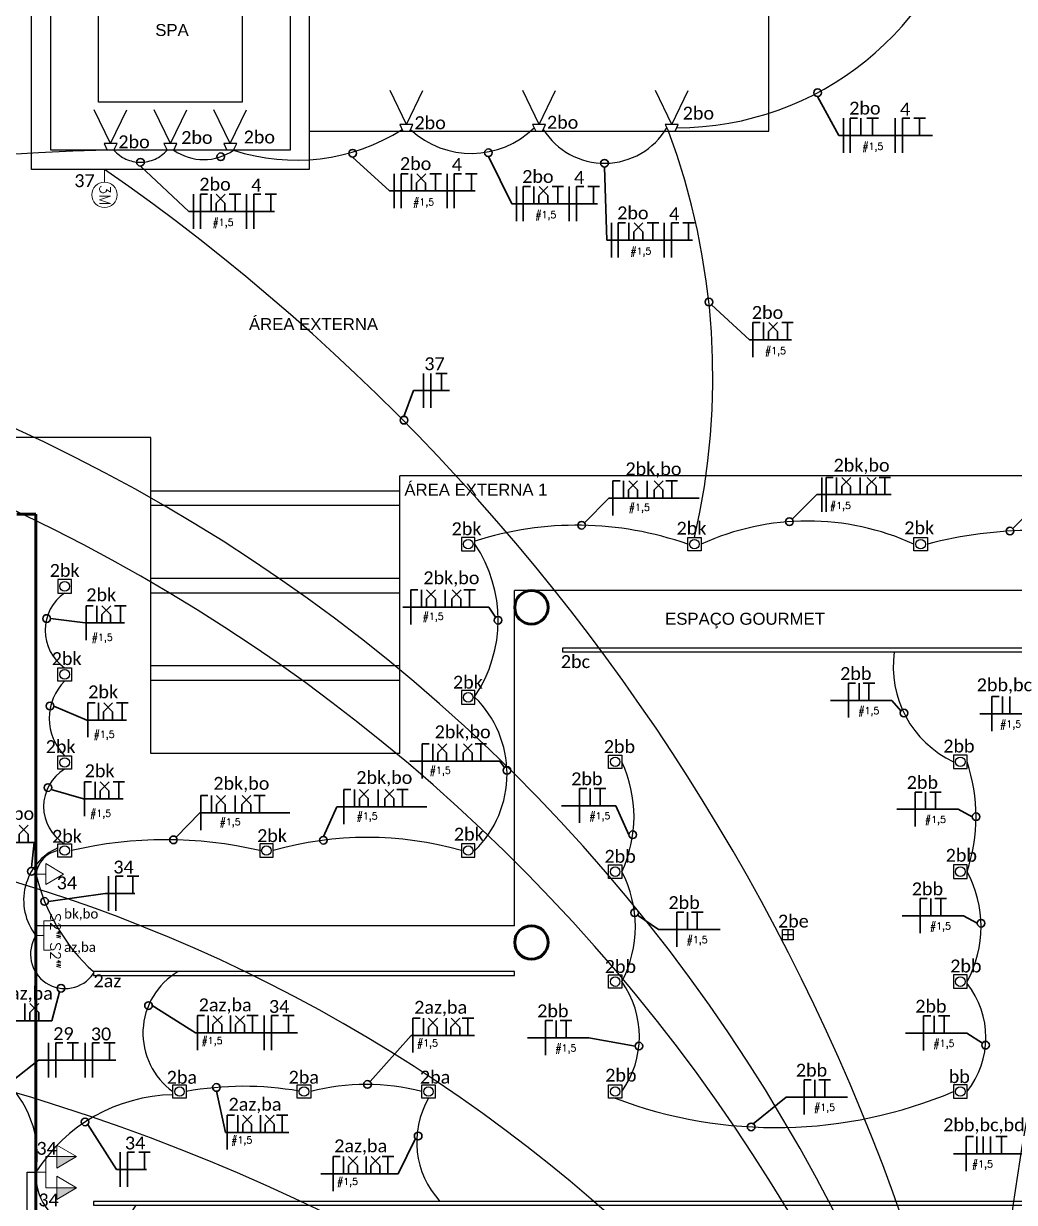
# Model space of a CAD drawing. Header units: millimetres. Extents: x 2775 to 3964, y 1473 to 2314.
# Drawn here: x 2927.7 to 2981.6, y 2154.1 to 2218.2 of the extents above; entities that cross this region are included whole.
import ezdxf

# ---------------------------------------------------------------- set-up
doc = ezdxf.new("R2010")
doc.units = ezdxf.units.MM
for name, pattern in [('ACAD_ISO02W100', [15, 12, -3]), ('ACAD_ISO04W100', [30, 24, -3, 0, -3]), ('CONTINUO', [0]), ('DASHDOT2', [0.5, 0.25, -0.125, 0, -0.125]), ('DASHEDX2', [38.1, 25.4, -12.7])]:
    doc.linetypes.add(name, pattern=pattern)
for name, color, linetype in [('01', 254, 'Continuous'), ('02', 7, 'Continuous'), ('04', 4, 'Continuous')]:
    doc.layers.add(name, color=color, linetype=linetype)
for name, color, linetype, lineweight in [('06', 252, 'Continuous', 60), ('EJEL05130C', 130, 'Continuous', 30), ('EJEL0550C', 50, 'Continuous', 35), ('EJEL0580C', 80, 'Continuous', 9), ('EJEL25170C', 170, 'Continuous', 25), ('EJEL25170T', 170, 'ACAD_ISO02W100', 25), ('EJEL25170TP', 10, 'ACAD_ISO04W100', 25), ('Textos Iluminação', 111, 'DASHDOT2', 50)]:
    doc.layers.add(name, color=color, linetype=linetype, lineweight=lineweight)
doc.styles.add('CALIBRI - MUTABILE 25', font='calibri.ttf', dxfattribs={"height": 25})
doc.styles.add('ROMANS', font='romans', dxfattribs={"height": 0.2})
doc.styles.add('SR60', font='simplex', dxfattribs={"height": 0.15})
doc.styles.add('SR80', font='SIMPLEX', dxfattribs={"height": 0.1})
doc.styles.get("Standard").update_dxf_attribs({"font": 'arial.ttf'})

# ---------------------------------------------------------------- blocks, each defined once
blk = doc.blocks.new('A$C48824C57')
at = {"layer": 'EJEL0580C'}
h = blk.add_hatch(color=256, dxfattribs=at)
h.dxf.hatch_style = 1
h.paths.add_polyline_path([(30.2, 22.6), (30.2, 5.7), (58.9, 22.6)])
h = blk.add_hatch(color=256, dxfattribs=at)
h.dxf.hatch_style = 1
h.paths.add_polyline_path([(30.2, -22.6), (30.2, -39.5), (58.9, -22.6)])
for p, q in [((30.2, 22.6), (30.2, 39.5)), ((30.2, 39.5), (30.2, 5.7)), ((30.2, 39.5), (58.9, 22.6)), ((30.2, 22.6), (14.3, 22.6)), ((14.3, 22.6), (14.3, -22.6)), ((58.9, 22.6), (30.2, 5.7)), ((30.2, 22.6), (58.9, 22.6)), ((3.3, 0), (0, 0)), ((14.3, 0), (3.3, 0)), ((14.3, -22.6), (14.3, 0)), ((30.2, -22.6), (30.2, -5.7)), ((30.2, -5.7), (30.2, -39.5)), ((30.2, -5.7), (58.9, -22.6)), ((30.2, -22.6), (14.3, -22.6)), ((58.9, -22.6), (30.2, -39.5)), ((30.2, -22.6), (58.9, -22.6))]:
    blk.add_line(p, q, dxfattribs=at)
blk = doc.blocks.new('A$C358D43A7')
at = {"layer": 'EJEL0580C'}
for p, q in [((0, 0), (-15.9, 0)), ((0, 0), (0, 16.9)), ((0, 16.9), (0, -16.9)), ((0, 16.9), (28.7, 0)), ((28.7, 0), (0, -16.9))]:
    blk.add_line(p, q, dxfattribs=at)
blk = doc.blocks.new('xx')
at = {"layer": 'EJEL0550C', "ltscale": 0.015}
for p, q in [((29608.92, 22540.88), (29612.08, 22544.01)), ((29608.92, 22537.98), (29608.92, 22540.88)), ((29612.02, 22540.88), (29608.96, 22544.01)), ((29612.02, 22537.98), (29612.02, 22540.88))]:
    blk.add_line(p, q, dxfattribs=at)
blk = doc.blocks.new('A$C38DD1369')
at = {"layer": 'EJEL0580C'}
blk.add_line((156, 0), (0, 0), dxfattribs=at)
blk.add_circle((313, 0), 156, dxfattribs=at)
blk.add_circle((313, 0), 156, dxfattribs=at)
at = {"layer": 'EJEL0580C', "style": 'SR80'}
blk.add_text('3M', height=135.4, dxfattribs=at).set_placement((189, -61))

msp = doc.modelspace()

# ---------------------------------------------------------------- linework, layer by layer
at = {"layer": '01', "linetype": 'ByBlock', "ltscale": 0.7}
for p, q in [((2934.645, 2195.713), (2903.922, 2195.713)), ((2984.138, 2193.63), (2948.184, 2193.63))]:
    msp.add_line(p, q, dxfattribs=at)
at = {"layer": '01', "linetype": 'DASHEDX2', "ltscale": 0.7}
for p, q in [((2934.645, 2178.529), (2934.645, 2195.713)), ((2948.184, 2178.529), (2948.184, 2193.63)), ((2948.184, 2192.784), (2934.645, 2192.784)), ((2948.184, 2192.003), (2934.645, 2192.003)), ((2948.184, 2188.032), (2934.645, 2188.032)), ((2948.184, 2187.251), (2934.645, 2187.251)), ((2948.184, 2183.281), (2934.645, 2183.281)), ((2948.184, 2182.5), (2934.645, 2182.5)), ((2948.184, 2178.529), (2934.645, 2178.529))]:
    msp.add_line(p, q, dxfattribs=at)
at = {"layer": '01', "color": 40}
for points in [[(2952.271, 2190.271), (2951.542, 2190.271), (2951.542, 2189.542), (2952.271, 2189.542)], [(2963.844, 2190.271), (2964.573, 2190.271), (2964.573, 2189.542), (2963.844, 2189.542)], [(2976.146, 2190.271), (2976.875, 2190.271), (2976.875, 2189.542), (2976.146, 2189.542)], [(2929.594, 2187.251), (2930.323, 2187.251), (2930.323, 2187.98), (2929.594, 2187.98)], [(2929.594, 2183.19), (2930.323, 2183.19), (2930.323, 2182.461), (2929.594, 2182.461)], [(2952.271, 2181.94), (2951.542, 2181.94), (2951.542, 2181.211), (2952.271, 2181.211)], [(2929.594, 2178.399), (2930.323, 2178.399), (2930.323, 2177.67), (2929.594, 2177.67)], [(2959.535, 2178.435), (2960.264, 2178.435), (2960.264, 2177.706), (2959.535, 2177.706)], [(2979.034, 2178.435), (2978.305, 2178.435), (2978.305, 2177.706), (2979.034, 2177.706)], [(2929.594, 2173.608), (2930.323, 2173.608), (2930.323, 2172.879), (2929.594, 2172.879)], [(2941.297, 2173.608), (2940.568, 2173.608), (2940.568, 2172.879), (2941.297, 2172.879)], [(2952.271, 2173.608), (2951.542, 2173.608), (2951.542, 2172.879), (2952.271, 2172.879)], [(2959.535, 2172.458), (2960.264, 2172.458), (2960.264, 2171.729), (2959.535, 2171.729)], [(2979.034, 2172.458), (2978.305, 2172.458), (2978.305, 2171.729), (2979.034, 2171.729)], [(2959.535, 2166.48), (2960.264, 2166.48), (2960.264, 2165.751), (2959.535, 2165.751)], [(2979.034, 2166.48), (2978.305, 2166.48), (2978.305, 2165.751), (2979.034, 2165.751)], [(2935.843, 2160.502), (2936.572, 2160.502), (2936.572, 2159.773), (2935.843, 2159.773)], [(2942.612, 2160.502), (2943.341, 2160.502), (2943.341, 2159.773), (2942.612, 2159.773)], [(2949.381, 2160.502), (2950.11, 2160.502), (2950.11, 2159.773), (2949.381, 2159.773)], [(2959.535, 2160.502), (2960.264, 2160.502), (2960.264, 2159.773), (2959.535, 2159.773)], [(2979.034, 2160.502), (2978.305, 2160.502), (2978.305, 2159.773), (2979.034, 2159.773)]]:
    msp.add_lwpolyline(points, close=True, dxfattribs=at)
for points in [[(2968.998, 2168.385), (2968.998, 2168.958), (2969.571, 2168.958), (2969.571, 2168.385), (2968.998, 2168.385)], [(2968.998, 2168.672), (2969.571, 2168.672)], [(2969.284, 2168.958), (2969.284, 2168.385)]]:
    msp.add_lwpolyline(points, dxfattribs=at)
for centre in [(2951.907, 2189.907), (2964.209, 2189.907), (2976.51, 2189.907), (2929.958, 2187.616), (2929.958, 2182.825), (2951.907, 2181.575), (2929.958, 2178.034), (2959.9, 2178.071), (2978.669, 2178.071), (2929.958, 2173.244), (2940.933, 2173.244), (2951.907, 2173.244), (2959.9, 2172.093), (2978.669, 2172.093), (2959.9, 2166.115), (2978.669, 2166.115), (2936.207, 2160.137), (2942.976, 2160.137), (2949.746, 2160.137), (2959.9, 2160.137), (2978.669, 2160.137)]:
    msp.add_circle(centre, 0.26, dxfattribs=at)
at = {"layer": '02', "color": 40, "ltscale": 5}
for p, q in [((2948.543, 2212.741), (2947.655, 2214.574)), ((2948.543, 2212.741), (2949.431, 2214.574)), ((2955.759, 2212.741), (2954.871, 2214.574)), ((2955.759, 2212.741), (2956.647, 2214.574)), ((2962.974, 2212.741), (2962.086, 2214.574)), ((2962.974, 2212.741), (2963.862, 2214.574)), ((2932.456, 2211.7), (2931.568, 2213.532)), ((2932.456, 2211.7), (2933.344, 2213.532)), ((2935.711, 2211.7), (2934.823, 2213.532)), ((2935.711, 2211.7), (2936.599, 2213.532)), ((2938.965, 2211.7), (2938.077, 2213.532)), ((2938.965, 2211.7), (2939.853, 2213.532)), ((2948.894, 2212.741), (2948.191, 2212.741)), ((2948.191, 2212.741), (2948.359, 2212.376)), ((2948.726, 2212.376), (2948.894, 2212.741)), ((2956.11, 2212.741), (2955.407, 2212.741)), ((2955.407, 2212.741), (2955.575, 2212.376)), ((2955.941, 2212.376), (2956.11, 2212.741)), ((2963.326, 2212.741), (2962.623, 2212.741)), ((2962.623, 2212.741), (2962.791, 2212.376)), ((2963.157, 2212.376), (2963.326, 2212.741)), ((2932.808, 2211.7), (2932.105, 2211.7)), ((2932.105, 2211.7), (2932.272, 2211.335)), ((2932.639, 2211.335), (2932.808, 2211.7)), ((2936.062, 2211.7), (2935.359, 2211.7)), ((2935.359, 2211.7), (2935.527, 2211.335)), ((2935.894, 2211.335), (2936.062, 2211.7)), ((2939.317, 2211.7), (2938.614, 2211.7)), ((2938.614, 2211.7), (2938.782, 2211.335)), ((2939.148, 2211.335), (2939.317, 2211.7))]:
    msp.add_line(p, q, dxfattribs=at)
at = {"layer": '02', "ltscale": 5}
for p, q in [((2954.432, 2169.156), (2954.432, 2187.381)), ((2992.445, 2187.381), (2954.432, 2187.381)), ((2954.432, 2169.156), (2928.396, 2169.156))]:
    msp.add_line(p, q, dxfattribs=at)
for points in [[(2928.16, 2225.394), (2943.261, 2225.394), (2943.261, 2210.293), (2928.16, 2210.293)], [(2943.261, 2225.394), (2943.261, 2212.376), (2968.256, 2212.376), (2968.256, 2225.394)], [(2931.805, 2221.749), (2939.616, 2221.749), (2939.616, 2213.938), (2931.805, 2213.938)]]:
    msp.add_lwpolyline(points, close=True, dxfattribs=at)
msp.add_lwpolyline([(2929.202, 2224.353), (2942.22, 2224.353), (2942.22, 2211.335), (2929.202, 2211.335), (2929.202, 2224.353)], dxfattribs=at)
at = {"layer": '02', "color": 40, "ltscale": 15}
msp.add_lwpolyline([(2995.413, 2184.049), (2995.413, 2184.257), (2957.036, 2184.257), (2957.036, 2184.049), (2995.205, 2184.049)], dxfattribs=at)
for points in [[(2931.521, 2166.448), (2954.432, 2166.448), (2954.432, 2166.657), (2931.521, 2166.657)], [(2931.521, 2153.951), (2990.883, 2153.951), (2990.883, 2154.159), (2931.521, 2154.159)]]:
    msp.add_lwpolyline(points, close=True, dxfattribs=at)
at = {"layer": '06', "ltscale": 5}
for p, q in [((2928.396, 2191.547), (2927.355, 2191.547)), ((2928.396, 2150.931), (2928.396, 2191.547))]:
    msp.add_line(p, q, dxfattribs=at)
for centre in [(2955.344, 2186.47), (2955.344, 2168.245)]:
    msp.add_circle(centre, 0.911, dxfattribs=at)
at = {"layer": 'EJEL05130C', "ltscale": 5}
for p, q in [((2972.058, 2212.133), (2970.905, 2214.254)), ((2947.625, 2209.116), (2945.622, 2210.963)), ((2954.274, 2208.416), (2953.006, 2210.988)), ((2936.716, 2207.998), (2934.083, 2210.472)), ((2959.44, 2206.437), (2959.318, 2210.415)), ((2967.206, 2201.021), (2965.13, 2202.919)), ((2948.928, 2198.256), (2948.413, 2196.859)), ((2959.561, 2192.406), (2958.224, 2191.075)), ((2970.864, 2192.603), (2969.528, 2191.271)), ((2982.855, 2192.089), (2981.518, 2190.757)), ((2953.02, 2186.479), (2953.394, 2185.928)), ((2931.069, 2185.623), (2929.188, 2185.863)), ((2974.939, 2181.409), (2975.441, 2180.851)), ((2931.173, 2180.343), (2929.373, 2181.104)), ((2953.618, 2178.1), (2953.876, 2177.755)), ((2930.982, 2176.049), (2929.23, 2176.568)), ((2944.759, 2175.618), (2944.033, 2174.014)), ((2959.942, 2175.684), (2960.646, 2174.1)), ((2978.559, 2175.488), (2979.315, 2175.082)), ((2937.309, 2175.299), (2936.027, 2173.968)), ((2928.303, 2173.681), (2928.155, 2172.32)), ((2929.078, 2170.476), (2932.157, 2170.907)), ((2961.108, 2169.721), (2962.263, 2168.949)), ((2978.836, 2169.695), (2979.592, 2169.289)), ((2958.463, 2163.06), (2960.981, 2162.607)), ((2928.532, 2161.845), (2927.067, 2160.687))]:
    msp.add_line(p, q, dxfattribs=at)
at = {"layer": 'EJEL05130C'}
for p, q in [((2977.151, 2212.133), (2972.058, 2212.133)), ((2952.287, 2209.116), (2947.625, 2209.116)), ((2958.936, 2208.416), (2954.274, 2208.416)), ((2941.377, 2207.998), (2936.716, 2207.998)), ((2964.102, 2206.437), (2959.44, 2206.437)), ((2969.496, 2201.021), (2967.206, 2201.021)), ((2950.888, 2198.256), (2948.928, 2198.256)), ((2964.462, 2192.406), (2959.561, 2192.406)), ((2974.902, 2192.603), (2970.864, 2192.603)), ((2953.02, 2186.479), (2948.351, 2186.479)), ((2933.221, 2185.623), (2931.069, 2185.623)), ((2974.939, 2181.409), (2971.601, 2181.409)), ((2982.647, 2180.674), (2979.729, 2180.674)), ((2933.325, 2180.343), (2931.173, 2180.343)), ((2953.618, 2178.1), (2948.734, 2178.1)), ((2933.134, 2176.049), (2930.982, 2176.049)), ((2949.66, 2175.618), (2944.759, 2175.618)), ((2959.942, 2175.684), (2956.974, 2175.684)), ((2978.559, 2175.488), (2975.221, 2175.488)), ((2942.21, 2175.299), (2937.309, 2175.299)), ((2928.303, 2173.681), (2924.719, 2173.681)), ((2933.782, 2170.907), (2932.157, 2170.907)), ((2978.836, 2169.695), (2975.498, 2169.695)), ((2965.601, 2168.949), (2962.263, 2168.949)), ((2929.267, 2163.987), (2929.682, 2165.559)), ((2937.081, 2163.324), (2934.727, 2164.811)), ((2929.267, 2163.987), (2925.903, 2163.987)), ((2942.621, 2163.324), (2937.081, 2163.324)), ((2979.023, 2163.314), (2975.685, 2163.314)), ((2979.023, 2163.314), (2979.87, 2162.774)), ((2948.799, 2163.192), (2946.568, 2160.677)), ((2952.254, 2163.192), (2948.799, 2163.192)), ((2958.463, 2163.06), (2955.125, 2163.06)), ((2932.738, 2161.845), (2928.532, 2161.845)), ((2938.701, 2157.917), (2938.213, 2160.148)), ((2967.411, 2158.387), (2969.192, 2159.835)), ((2972.53, 2159.835), (2969.192, 2159.835)), ((2932.783, 2155.896), (2931.228, 2158.344)), ((2942.156, 2157.917), (2938.701, 2157.917)), ((2949.032, 2157.574), (2948.088, 2155.657)), ((2982.949, 2156.748), (2978.293, 2156.748)), ((2934.409, 2155.896), (2932.783, 2155.896)), ((2948.088, 2155.657), (2943.892, 2155.657))]:
    msp.add_line(p, q, dxfattribs=at)
at = {"layer": 'EJEL05130C', "ltscale": 5}
for centre in [(2970.905, 2214.462), (2945.622, 2211.171), (2953.006, 2211.196), (2934.083, 2210.68), (2938.451, 2210.977), (2959.318, 2210.623), (2964.994, 2203.077), (2948.413, 2196.651), (2958.071, 2190.934), (2969.374, 2191.13), (2981.365, 2190.616), (2928.979, 2185.863), (2953.532, 2185.772), (2929.164, 2181.104), (2975.604, 2180.721), (2954.015, 2177.6), (2929.047, 2176.667), (2979.524, 2175.082), (2960.855, 2174.1), (2935.874, 2173.826), (2944.033, 2173.806), (2928.155, 2172.111), (2928.87, 2170.476), (2960.951, 2169.859), (2979.801, 2169.289), (2934.519, 2164.811), (2961.189, 2162.607), (2980.044, 2162.659), (2946.428, 2160.523), (2938.213, 2160.357), (2967.294, 2158.215), (2949.184, 2157.717)]:
    msp.add_circle(centre, 0.208, dxfattribs=at)
at = {"layer": 'EJEL05130C'}
for centre in [(2929.76, 2165.752), (2931.073, 2158.483)]:
    msp.add_circle(centre, 0.208, dxfattribs=at)
at = {"layer": 'EJEL0550C', "ltscale": 0.015}
for p, q in [((2972.308, 2211.194), (2972.308, 2213.071)), ((2972.685, 2211.194), (2972.685, 2213.071)), ((2973.263, 2212.133), (2973.263, 2213.071)), ((2973.899, 2212.133), (2973.899, 2213.071)), ((2975.13, 2211.194), (2975.13, 2213.071)), ((2975.527, 2211.194), (2975.527, 2213.071)), ((2976.456, 2212.133), (2976.456, 2213.071)), ((2947.875, 2208.177), (2947.875, 2210.054)), ((2948.252, 2208.177), (2948.252, 2210.054)), ((2948.83, 2209.116), (2948.83, 2210.054)), ((2950.136, 2209.116), (2950.136, 2210.054)), ((2950.753, 2208.177), (2950.753, 2210.054)), ((2951.15, 2208.177), (2951.15, 2210.054)), ((2952.079, 2209.116), (2952.079, 2210.054)), ((2936.966, 2207.059), (2936.966, 2208.936)), ((2937.343, 2207.059), (2937.343, 2208.936)), ((2937.921, 2207.998), (2937.921, 2208.936)), ((2939.227, 2207.998), (2939.227, 2208.936)), ((2939.843, 2207.059), (2939.843, 2208.936)), ((2940.241, 2207.059), (2940.241, 2208.936)), ((2941.17, 2207.998), (2941.17, 2208.936)), ((2954.524, 2207.477), (2954.524, 2209.354)), ((2954.901, 2207.477), (2954.901, 2209.354)), ((2955.479, 2208.416), (2955.479, 2209.354)), ((2956.785, 2208.416), (2956.785, 2209.354)), ((2957.402, 2207.477), (2957.402, 2209.354)), ((2957.799, 2207.477), (2957.799, 2209.354)), ((2958.728, 2208.416), (2958.728, 2209.354)), ((2959.69, 2205.499), (2959.69, 2207.376)), ((2960.068, 2205.499), (2960.068, 2207.376)), ((2960.645, 2206.437), (2960.645, 2207.376)), ((2961.951, 2206.437), (2961.951, 2207.376)), ((2962.568, 2205.499), (2962.568, 2207.376)), ((2962.966, 2205.499), (2962.966, 2207.376)), ((2963.895, 2206.437), (2963.895, 2207.376)), ((2967.39, 2200.083), (2967.39, 2201.96)), ((2967.968, 2201.021), (2967.968, 2201.96)), ((2969.274, 2201.021), (2969.274, 2201.96)), ((2949.475, 2197.317), (2949.475, 2199.194)), ((2949.873, 2197.317), (2949.873, 2199.194)), ((2950.451, 2198.256), (2950.451, 2199.194)), ((2971.137, 2191.664), (2971.137, 2193.541)), ((2971.366, 2191.664), (2971.366, 2193.541)), ((2971.943, 2192.603), (2971.943, 2193.541)), ((2973.23, 2192.603), (2973.23, 2193.541)), ((2974.563, 2192.603), (2974.563, 2193.541)), ((2959.778, 2191.468), (2959.778, 2193.345)), ((2960.355, 2192.406), (2960.355, 2193.345)), ((2961.643, 2192.406), (2961.643, 2193.345)), ((2962.975, 2192.406), (2962.975, 2193.345)), ((2948.786, 2185.54), (2948.786, 2187.417)), ((2949.364, 2186.479), (2949.364, 2187.417)), ((2950.651, 2186.479), (2950.651, 2187.417)), ((2951.983, 2186.479), (2951.983, 2187.417)), ((2931.123, 2184.685), (2931.123, 2186.562)), ((2931.701, 2185.623), (2931.701, 2186.562)), ((2932.988, 2185.623), (2932.988, 2186.562)), ((2972.586, 2180.471), (2972.586, 2182.348)), ((2973.163, 2181.409), (2973.163, 2182.348)), ((2973.702, 2181.409), (2973.702, 2182.348)), ((2931.228, 2179.405), (2931.228, 2181.282)), ((2931.805, 2180.343), (2931.805, 2181.282)), ((2933.093, 2180.343), (2933.093, 2181.282)), ((2980.387, 2179.736), (2980.387, 2181.613)), ((2980.965, 2180.674), (2980.965, 2181.613)), ((2981.363, 2180.674), (2981.363, 2181.613)), ((2949.397, 2177.162), (2949.397, 2179.039)), ((2949.975, 2178.1), (2949.975, 2179.039)), ((2951.262, 2178.1), (2951.262, 2179.039)), ((2952.594, 2178.1), (2952.594, 2179.039)), ((2931.037, 2175.11), (2931.037, 2176.988)), ((2931.614, 2176.049), (2931.614, 2176.988)), ((2932.902, 2176.049), (2932.902, 2176.988)), ((2937.363, 2174.36), (2937.363, 2176.237)), ((2937.941, 2175.299), (2937.941, 2176.237)), ((2939.228, 2175.299), (2939.228, 2176.237)), ((2940.56, 2175.299), (2940.56, 2176.237)), ((2945.138, 2174.68), (2945.138, 2176.557)), ((2945.716, 2175.618), (2945.716, 2176.557)), ((2947.003, 2175.618), (2947.003, 2176.557)), ((2948.335, 2175.618), (2948.335, 2176.557)), ((2957.96, 2174.746), (2957.96, 2176.623)), ((2958.537, 2175.684), (2958.537, 2176.623)), ((2959.076, 2175.684), (2959.076, 2176.623)), ((2976.206, 2174.549), (2976.206, 2176.426)), ((2976.784, 2175.488), (2976.784, 2176.426)), ((2977.323, 2175.488), (2977.323, 2176.426)), ((2932.347, 2169.968), (2932.347, 2171.845)), ((2932.744, 2169.968), (2932.744, 2171.845)), ((2933.673, 2170.907), (2933.673, 2171.845)), ((2976.483, 2168.757), (2976.483, 2170.634)), ((2977.061, 2169.695), (2977.061, 2170.634)), ((2977.6, 2169.695), (2977.6, 2170.634)), ((2963.248, 2168.011), (2963.248, 2169.888)), ((2963.826, 2168.949), (2963.826, 2169.888)), ((2964.365, 2168.949), (2964.365, 2169.888)), ((2927.798, 2163.987), (2927.798, 2164.926)), ((2937.183, 2162.386), (2937.183, 2164.263)), ((2937.761, 2163.324), (2937.761, 2164.263)), ((2938.984, 2163.324), (2938.984, 2164.263)), ((2940.173, 2163.324), (2940.173, 2164.263)), ((2940.808, 2162.386), (2940.808, 2164.263)), ((2941.206, 2162.386), (2941.206, 2164.263)), ((2942.135, 2163.324), (2942.135, 2164.263)), ((2948.901, 2162.254), (2948.901, 2164.131)), ((2949.478, 2163.192), (2949.478, 2164.131)), ((2950.702, 2163.192), (2950.702, 2164.131)), ((2951.891, 2163.192), (2951.891, 2164.131)), ((2956.111, 2162.122), (2956.111, 2163.999)), ((2956.688, 2163.06), (2956.688, 2163.999)), ((2957.227, 2163.06), (2957.227, 2163.999)), ((2976.67, 2162.376), (2976.67, 2164.253)), ((2977.248, 2163.314), (2977.248, 2164.253)), ((2977.787, 2163.314), (2977.787, 2164.253)), ((2929.079, 2160.906), (2929.079, 2162.783)), ((2929.477, 2160.906), (2929.477, 2162.783)), ((2930.406, 2161.845), (2930.406, 2162.783)), ((2931.071, 2160.906), (2931.071, 2162.783)), ((2931.469, 2160.906), (2931.469, 2162.783)), ((2932.398, 2161.845), (2932.398, 2162.783)), ((2970.177, 2158.896), (2970.177, 2160.773)), ((2970.755, 2159.835), (2970.755, 2160.773)), ((2971.294, 2159.835), (2971.294, 2160.773)), ((2938.802, 2156.979), (2938.802, 2158.856)), ((2939.38, 2157.917), (2939.38, 2158.856)), ((2940.603, 2157.917), (2940.603, 2158.856)), ((2941.792, 2157.917), (2941.792, 2158.856)), ((2978.99, 2155.81), (2978.99, 2157.687)), ((2979.568, 2156.748), (2979.568, 2157.687)), ((2979.908, 2156.748), (2979.908, 2157.687)), ((2980.303, 2156.748), (2980.303, 2157.687)), ((2980.909, 2156.748), (2980.909, 2157.687)), ((2932.973, 2154.958), (2932.973, 2156.835)), ((2933.371, 2154.958), (2933.371, 2156.835)), ((2934.3, 2155.896), (2934.3, 2156.835)), ((2944.553, 2154.719), (2944.553, 2156.596)), ((2945.13, 2155.657), (2945.13, 2156.596)), ((2946.353, 2155.657), (2946.353, 2156.596)), ((2947.542, 2155.657), (2947.542, 2156.596))]:
    msp.add_line(p, q, dxfattribs=at)
at = {"layer": 'EJEL0550C'}
for p, q in [((2972.685, 2213.071), (2973.074, 2213.071)), ((2973.899, 2213.071), (2973.587, 2213.071)), ((2973.899, 2213.071), (2974.212, 2213.071)), ((2975.527, 2213.071), (2975.916, 2213.071)), ((2976.456, 2213.071), (2976.144, 2213.071)), ((2976.456, 2213.071), (2976.769, 2213.071)), ((2948.252, 2210.054), (2948.641, 2210.054)), ((2950.136, 2210.054), (2949.824, 2210.054)), ((2950.136, 2210.054), (2950.448, 2210.054)), ((2951.15, 2210.054), (2951.539, 2210.054)), ((2952.079, 2210.054), (2951.767, 2210.054)), ((2952.079, 2210.054), (2952.392, 2210.054)), ((2937.343, 2208.936), (2937.732, 2208.936)), ((2939.227, 2208.936), (2938.914, 2208.936)), ((2939.227, 2208.936), (2939.539, 2208.936)), ((2940.241, 2208.936), (2940.63, 2208.936)), ((2941.17, 2208.936), (2940.858, 2208.936)), ((2941.17, 2208.936), (2941.482, 2208.936)), ((2954.901, 2209.354), (2955.29, 2209.354)), ((2956.785, 2209.354), (2956.473, 2209.354)), ((2956.785, 2209.354), (2957.097, 2209.354)), ((2957.799, 2209.354), (2958.188, 2209.354)), ((2958.728, 2209.354), (2958.416, 2209.354)), ((2958.728, 2209.354), (2959.041, 2209.354)), ((2960.068, 2207.376), (2960.456, 2207.376)), ((2961.951, 2207.376), (2961.639, 2207.376)), ((2961.951, 2207.376), (2962.264, 2207.376)), ((2962.966, 2207.376), (2963.354, 2207.376)), ((2963.895, 2207.376), (2963.582, 2207.376)), ((2963.895, 2207.376), (2964.207, 2207.376)), ((2967.39, 2201.96), (2967.779, 2201.96)), ((2969.274, 2201.96), (2968.961, 2201.96)), ((2969.274, 2201.96), (2969.586, 2201.96)), ((2950.451, 2199.194), (2950.139, 2199.194)), ((2950.451, 2199.194), (2950.764, 2199.194)), ((2971.366, 2193.541), (2971.755, 2193.541)), ((2974.563, 2193.541), (2974.25, 2193.541)), ((2974.563, 2193.541), (2974.875, 2193.541)), ((2959.778, 2193.345), (2960.167, 2193.345)), ((2962.975, 2193.345), (2962.662, 2193.345)), ((2962.975, 2193.345), (2963.287, 2193.345)), ((2948.786, 2187.417), (2949.175, 2187.417)), ((2951.983, 2187.417), (2951.67, 2187.417)), ((2951.983, 2187.417), (2952.295, 2187.417)), ((2931.123, 2186.562), (2931.512, 2186.562)), ((2932.988, 2186.562), (2932.676, 2186.562)), ((2932.988, 2186.562), (2933.301, 2186.562)), ((2972.586, 2182.348), (2972.975, 2182.348)), ((2973.702, 2182.348), (2973.39, 2182.348)), ((2973.702, 2182.348), (2974.015, 2182.348)), ((2931.228, 2181.282), (2931.616, 2181.282)), ((2933.093, 2181.282), (2932.78, 2181.282)), ((2933.093, 2181.282), (2933.405, 2181.282)), ((2980.387, 2181.613), (2980.776, 2181.613)), ((2949.397, 2179.039), (2949.786, 2179.039)), ((2952.594, 2179.039), (2952.281, 2179.039)), ((2952.594, 2179.039), (2952.906, 2179.039)), ((2931.037, 2176.988), (2931.425, 2176.988)), ((2932.902, 2176.988), (2932.589, 2176.988)), ((2932.902, 2176.988), (2933.214, 2176.988)), ((2937.363, 2176.237), (2937.752, 2176.237)), ((2940.56, 2176.237), (2940.248, 2176.237)), ((2940.56, 2176.237), (2940.872, 2176.237)), ((2945.138, 2176.557), (2945.527, 2176.557)), ((2948.335, 2176.557), (2948.023, 2176.557)), ((2948.335, 2176.557), (2948.648, 2176.557)), ((2957.96, 2176.623), (2958.348, 2176.623)), ((2959.076, 2176.623), (2958.764, 2176.623)), ((2959.076, 2176.623), (2959.389, 2176.623)), ((2976.206, 2176.426), (2976.595, 2176.426)), ((2977.323, 2176.426), (2977.01, 2176.426)), ((2977.323, 2176.426), (2977.635, 2176.426)), ((2932.744, 2171.845), (2933.133, 2171.845)), ((2933.673, 2171.845), (2933.361, 2171.845)), ((2933.673, 2171.845), (2933.986, 2171.845)), ((2976.483, 2170.634), (2976.872, 2170.634)), ((2977.6, 2170.634), (2977.287, 2170.634)), ((2977.6, 2170.634), (2977.912, 2170.634)), ((2963.248, 2169.888), (2963.637, 2169.888)), ((2964.365, 2169.888), (2964.052, 2169.888)), ((2964.365, 2169.888), (2964.677, 2169.888)), ((2937.183, 2164.263), (2937.572, 2164.263)), ((2940.173, 2164.263), (2939.86, 2164.263)), ((2940.173, 2164.263), (2940.485, 2164.263)), ((2941.206, 2164.263), (2941.595, 2164.263)), ((2942.135, 2164.263), (2941.823, 2164.263)), ((2942.135, 2164.263), (2942.448, 2164.263)), ((2948.901, 2164.131), (2949.29, 2164.131)), ((2951.891, 2164.131), (2951.578, 2164.131)), ((2951.891, 2164.131), (2952.203, 2164.131)), ((2956.111, 2163.999), (2956.499, 2163.999)), ((2957.227, 2163.999), (2956.915, 2163.999)), ((2957.227, 2163.999), (2957.539, 2163.999)), ((2976.67, 2164.253), (2977.059, 2164.253)), ((2977.787, 2164.253), (2977.474, 2164.253)), ((2977.787, 2164.253), (2978.099, 2164.253)), ((2929.477, 2162.783), (2929.865, 2162.783)), ((2930.406, 2162.783), (2930.093, 2162.783)), ((2930.406, 2162.783), (2930.718, 2162.783)), ((2931.469, 2162.783), (2931.858, 2162.783)), ((2932.398, 2162.783), (2932.086, 2162.783)), ((2932.398, 2162.783), (2932.711, 2162.783)), ((2970.177, 2160.773), (2970.566, 2160.773)), ((2971.294, 2160.773), (2970.981, 2160.773)), ((2971.294, 2160.773), (2971.606, 2160.773)), ((2938.802, 2158.856), (2939.191, 2158.856)), ((2941.792, 2158.856), (2941.48, 2158.856)), ((2941.792, 2158.856), (2942.105, 2158.856)), ((2978.99, 2157.687), (2979.379, 2157.687)), ((2980.909, 2157.687), (2980.597, 2157.687)), ((2980.909, 2157.687), (2981.222, 2157.687)), ((2933.371, 2156.835), (2933.76, 2156.835)), ((2934.3, 2156.835), (2933.987, 2156.835)), ((2934.3, 2156.835), (2934.612, 2156.835)), ((2944.553, 2156.596), (2944.941, 2156.596)), ((2947.542, 2156.596), (2947.23, 2156.596)), ((2947.542, 2156.596), (2947.855, 2156.596))]:
    msp.add_line(p, q, dxfattribs=at)
at = {"layer": 'EJEL0580C'}
for p, q in [((2928.832, 2169.415), (2928.832, 2167.83)), ((2929.182, 2169.415), (2928.832, 2169.415)), ((2928.832, 2168.623), (2928.396, 2168.622)), ((2929.182, 2167.83), (2928.832, 2167.83))]:
    msp.add_line(p, q, dxfattribs=at)
at = {"layer": 'EJEL25170C', "ltscale": 5}
for centre, radius, start, end in [((2957.809, 2172.713), 18.222, 70.65797, 107.69102), ((2970.36, 2177.228), 13.936, 65.46826, 114.53174), ((2982.661, 2167.837), 22.816, 75.30887, 104.69113), ((2946.125, 2185.772), 7.408, 326.07321, 33.92679), ((2931.364, 2185.22), 2.47, 124.68623, 235.31377), ((2980.72, 2183.233), 5.7, 171.77541, 244.92511), ((2931.983, 2180.43), 2.868, 134.91301, 225.08699), ((2948.177, 2177.41), 5.841, 314.50215, 45.49785), ((2953.807, 2175.082), 7.116, 335.16327, 24.83673), ((2970.166, 2175.082), 9.358, 341.37366, 18.62634), ((2931.185, 2175.639), 2.373, 121.14092, 238.85908), ((2935.446, 2151.17), 22.66, 76.93483, 103.06517), ((2946.42, 2155.237), 18.721, 74.11992, 105.88008), ((2930.827, 2170.543), 3.098, 113.45171, 218.32079), ((2929.887, 2171.769), 1.503, 101.24472, 172.58523), ((2938.591, 2174.392), 10.48, 193.4022, 227.57371), ((2954.518, 2169.104), 6.477, 332.5186, 27.4814), ((2973.617, 2169.104), 6.186, 331.10855, 28.89145), ((2929.976, 2167.614), 1.874, 147.45203, 325.51346), ((2938.111, 2163.304), 3.895, 120.6032, 234.38369), ((2956.043, 2163.126), 5.172, 324.6983, 35.3017), ((2975.35, 2163.077), 4.713, 321.40419, 38.59581), ((2922.797, 2156.649), 5.672, 350.8456, 107.33965), ((2939.702, 2142.96), 17.46, 80.0576, 100.32961), ((2946.361, 2148.507), 12.016, 75.44303, 104.55697), ((2968.646, 2182.967), 24.789, 249.33873, 292.93047), ((2953.863, 2157.39), 4.757, 149.93598, 222.77192), ((2931.363, 2155.573), 2.971, 176.65424, 326.91067)]:
    msp.add_arc(centre, radius, start, end, dxfattribs=at)
at = {"layer": 'EJEL25170C'}
msp.add_arc((2936.006, 2150.98), 8.98, 91.04574, 147.93827, dxfattribs=at)
at = {"layer": 'EJEL25170T', "ltscale": 5}
for p, q in [((2927.917, 2143.022), (2927.917, 2155.747)), ((2927.917, 2155.747), (2928.396, 2155.747))]:
    msp.add_line(p, q, dxfattribs=at)
at = {"layer": 'EJEL25170TP', "ltscale": 5}
for centre, radius, start, end in [((2963.25, 2228.9), 16.341, 269.96869, 347.95022), ((2930.29, 2185.688), 63.169, 13.71021, 39.15774), ((2942.542, 2221.673), 10.881, 251.8245, 302.09101), ((2952.075, 2216.023), 4.865, 227.10241, 314.59873), ((2959.318, 2214.557), 3.934, 212.06012, 329.46951), ((2926.984, 2198.981), 38.23, 346.83092, 20.51065), ((2934.616, 2099.516), 111.843, 91.20072, 106.48404), ((2934.083, 2212.601), 1.92, 221.24808, 318.75192), ((2937.521, 2213.647), 2.827, 234.85974, 305.14026), ((2865.728, 2114.789), 116.317, 5.11301, 55.19183), ((2888.463, 2111.045), 93.566, 8.67364, 81.78084), ((2885.676, 2103.579), 97.467, 12.78944, 80.45404), ((3083.06, 2140.221), 102.45, 158.07674, 188.45335), ((2902.35, 2089.258), 85.971, 24.67983, 89.64651), ((2896.19, 2055.111), 109.473, 39.77918, 97.33251)]:
    msp.add_arc(centre, radius, start, end, dxfattribs=at)

# ---------------------------------------------------------------- block references
at = {"layer": 'EJEL05130C', "xscale": 0.004425354258072446, "yscale": 0.004425354258072446, "zscale": 0.004425354258072446, "rotation": 270}
msp.add_blockref('A$C38DD1369', (2932.125, 2210.293), dxfattribs=at)
at = {"layer": 'EJEL05130C', "xscale": 0.1555925336714692, "yscale": 0.1555925336714692, "zscale": 0.1555925336714692}
for p in [(-1657.825, -1297.626), (-1668.734, -1298.744), (-1651.176, -1298.326), (-1646.009, -1300.304), (-1638.687, -1305.72), (-1634.711, -1314.139), (-1633.324, -1314.139), (-1646.299, -1314.336), (-1644.912, -1314.336), (-1657.291, -1320.263), (-1655.903, -1320.263), (-1674.954, -1321.119), (-1674.849, -1326.399), (-1656.68, -1328.641), (-1655.292, -1328.641), (-1675.04, -1330.693), (-1668.714, -1331.443), (-1667.326, -1331.443), (-1660.939, -1331.123), (-1659.551, -1331.123), (-1679.439, -1333.061), (-1678.863, -1342.755), (-1668.901, -1343.418), (-1667.678, -1343.418), (-1657.183, -1343.55), (-1655.96, -1343.55), (-1667.281, -1348.824), (-1666.058, -1348.824), (-1661.531, -1351.084), (-1660.308, -1351.084)]:
    msp.add_blockref('xx', p, dxfattribs=at)
at = {"layer": 'EJEL0580C'}
for name, p, xscale, yscale, zscale in [('A$C358D43A7', (2928.93, 2171.963), 0.03363269236135059, 0.03363269236135059, 0.03363269236135059), ('A$C48824C57', (2928.396, 2155.747), 0.03749196994542757, 0.03749196994542757, 0.03749196994542757)]:
    msp.add_blockref(name, p, dxfattribs=dict(at, xscale=xscale, yscale=yscale, zscale=zscale))

# ---------------------------------------------------------------- texts
at = {"layer": '04'}
for s, p in [('SPA', (2934.887, 2217.546)), ('ÁREA EXTERNA', (2939.981, 2201.551)), ('ÁREA EXTERNA 1', (2948.436, 2192.546)), ('ESPAÇO GOURMET', (2962.615, 2185.525))]:
    msp.add_text(s, height=0.6509, dxfattribs=at).set_placement(p)
at = {"layer": 'EJEL0550C', "style": 'ROMANS'}
for p in [(2973.341, 2211.352), (2948.908, 2208.334), (2937.999, 2207.217), (2955.557, 2207.635), (2960.723, 2205.656), (2968.046, 2200.24), (2960.64, 2191.723), (2971.574, 2191.821), (2949.43, 2185.796), (2931.431, 2184.656), (2973.122, 2180.667), (2980.83, 2179.932), (2931.535, 2179.376), (2949.813, 2177.417), (2931.344, 2175.082), (2938.388, 2174.616), (2945.838, 2174.935), (2958.496, 2174.942), (2976.742, 2174.745), (2977.019, 2168.953), (2963.785, 2168.207), (2937.401, 2162.722), (2949.119, 2162.59), (2956.647, 2162.318), (2977.206, 2162.572), (2970.713, 2159.092), (2939.021, 2157.316), (2979.3, 2156.006), (2944.771, 2155.056)]:
    msp.add_text('#1,5', height=0.3763, dxfattribs=at).set_placement(p)
at = {"layer": 'EJEL0580C'}
for s, height, style, p in [('S2', 0.5583, 'SR80', (2929.182, 2169.839)), ('4W', 0.2233, 'SR60', (2929.523, 2168.878)), ('S2', 0.5583, 'SR80', (2929.182, 2168.254)), ('4W', 0.2233, 'SR60', (2929.523, 2167.293))]:
    msp.add_text(s, height=height, rotation=270, dxfattribs=dict(at, style=style)).set_placement(p)
at = {"layer": 'Textos Iluminação', "linetype": 'CONTINUO', "style": 'CALIBRI - MUTABILE 25'}
for s, height, p in [('2bo', 0.701, (2972.627, 2213.27)), ('2bo', 0.701, (2963.571, 2213)), ('2bo', 0.701, (2948.984, 2212.478)), ('2bo', 0.701, (2956.188, 2212.501)), ('2bo', 0.701, (2932.88, 2211.438)), ('2bo', 0.701, (2936.299, 2211.677)), ('2bo', 0.701, (2939.693, 2211.7)), ('2bo', 0.701, (2948.194, 2210.253)), ('2bo', 0.701, (2954.843, 2209.553)), ('2bo', 0.701, (2937.285, 2209.135)), ('2bo', 0.701, (2960.009, 2207.575)), ('2bo', 0.701, (2967.332, 2202.159)), ('2bk,bo', 0.701, (2960.458, 2193.654)), ('2bk,bo', 0.701, (2971.774, 2193.851)), ('2bk', 0.701, (2951.002, 2190.394)), ('2bk', 0.701, (2963.236, 2190.423)), ('2bk', 0.701, (2975.62, 2190.444)), ('2bk', 0.701, (2929.147, 2188.129)), ('2bk,bo', 0.701, (2949.467, 2187.727)), ('2bk', 0.701, (2931.136, 2186.804)), ('2bk', 0.701, (2929.257, 2183.332)), ('2bc', 0.701, (2956.944, 2183.168)), ('2bb', 0.701, (2972.134, 2182.521)), ('2bk', 0.701, (2951.075, 2182.048)), ('2bb,bc', 0.701, (2979.562, 2181.905)), ('2bk', 0.701, (2931.241, 2181.524)), ('2bk,bo', 0.701, (2950.078, 2179.348)), ('2bk', 0.701, (2928.928, 2178.543)), ('2bb', 0.701, (2959.28, 2178.546)), ('2bb', 0.701, (2977.742, 2178.576)), ('2bk', 0.701, (2931.05, 2177.23)), ('2bk,bo', 0.701, (2945.819, 2176.866)), ('2bb', 0.701, (2957.508, 2176.796)), ('2bb', 0.701, (2975.754, 2176.6)), ('2bk,bo', 0.701, (2938.044, 2176.547)), ('2bk,bo', 0.701, (2925.252, 2174.909)), ('2bk', 0.701, (2929.277, 2173.667)), ('2bk', 0.701, (2940.426, 2173.702)), ('2bk', 0.701, (2951.126, 2173.781)), ('2bb', 0.701, (2959.317, 2172.577)), ('2bb', 0.701, (2977.871, 2172.635)), ('34', 0.701, (2929.526, 2171.133)), ('2bb', 0.701, (2976.031, 2170.807)), ('2bb', 0.701, (2962.796, 2170.061)), ('bk,bo', 0.5225, (2929.931, 2169.545)), ('2be', 0.701, (2968.752, 2169.056)), ('az,ba', 0.5225, (2929.928, 2167.732)), ('2bb', 0.701, (2959.332, 2166.584)), ('2bb', 0.701, (2978.12, 2166.614)), ('2az', 0.701, (2931.529, 2165.806)), ('2az,ba', 0.701, (2926.436, 2165.13)), ('2az,ba', 0.701, (2937.251, 2164.5)), ('2bb', 0.701, (2976.218, 2164.426)), ('2az,ba', 0.701, (2948.969, 2164.368)), ('2bb', 0.701, (2955.658, 2164.172)), ('2ba', 0.701, (2949.28, 2160.571)), ('2bb', 0.701, (2959.357, 2160.673)), ('2bb', 0.701, (2969.725, 2160.947)), ('bb', 0.701, (2978.04, 2160.596)), ('2ba', 0.701, (2935.509, 2160.559)), ('2ba', 0.701, (2942.137, 2160.563)), ('2az,ba', 0.701, (2938.87, 2159.093)), ('2bb,bc,bd', 0.701, (2977.738, 2157.978)), ('2az,ba', 0.701, (2944.62, 2156.833)), ('34', 0.701, (2928.424, 2156.697)), ('34', 0.701, (2928.53, 2153.889))]:
    msp.add_text(s, height=height, dxfattribs=at).set_placement(p)
at = {"layer": 'Textos Iluminação', "ltscale": 100, "char_height": 0.701, "attachment_point": 1, "style": 'CALIBRI - MUTABILE 25'}
for s, width, insert in [('4', 0.89815, (2975.39, 2213.922)), ('4', 0.89815, (2951.013, 2210.905)), ('4', 0.89815, (2957.662, 2210.205)), ('37', 0.89815, (2930.486, 2210.027)), ('4', 0.89815, (2940.104, 2209.787)), ('4', 0.89815, (2962.828, 2208.227)), ('37', 0.89815, (2949.52, 2200.07)), ('34', 0.89815, (2932.607, 2172.696)), ('34', 0.89815, (2941.069, 2165.114)), ('29', 0.89815, (2929.339, 2163.634)), ('30', 0.70104, (2931.383, 2163.618)), ('34', 0.89815, (2933.233, 2157.686))]:
    msp.add_mtext_dynamic_manual_height_columns(s, width=width, gutter_width=3.274, heights=[0], dxfattribs=dict(at, insert=insert))

doc.saveas('drawing.dxf')
